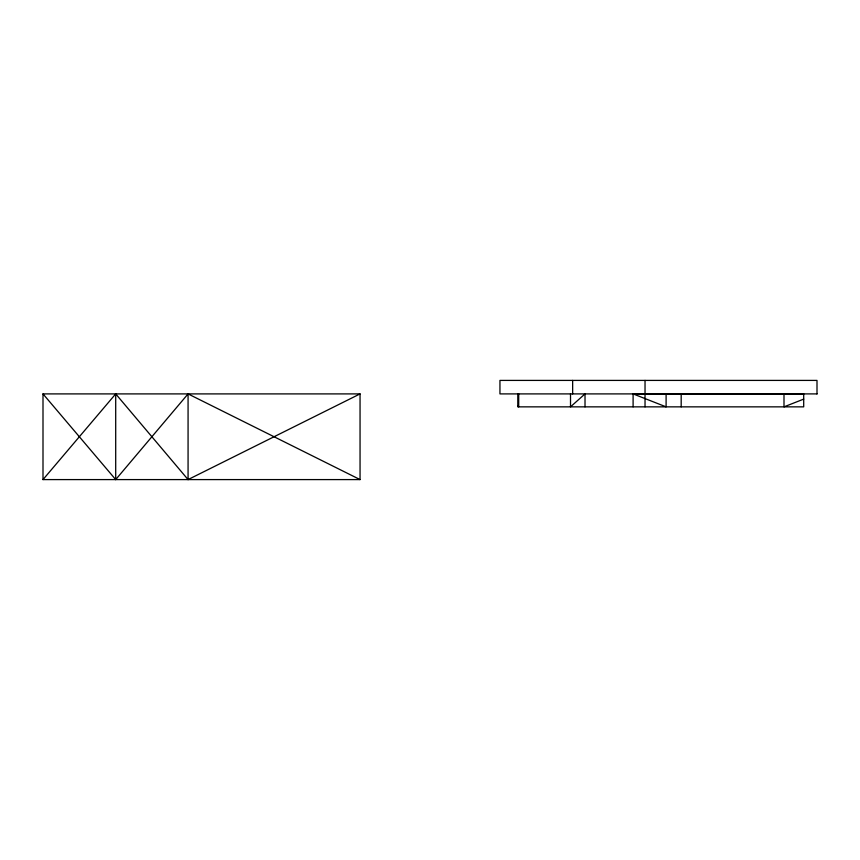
<?xml version="1.0" encoding="UTF-8"?>
<svg xmlns="http://www.w3.org/2000/svg" width="860" height="860" viewBox="0 0 860 860"><rect width="100%" height="100%" fill="white"/><g stroke="black" fill="none" stroke-linecap="round" stroke-linejoin="round"><path stroke-width="1.29" d="M43 393.901L115.702 479.59L188.071 393.901L360.05 479.59L360.05 393.901L43 393.901L43 479.59L360.05 479.59M43 479.59L115.702 393.901L188.071 479.59L360.05 393.901M803.702 399.115L783.997 406.855L783.997 393.944L803.702 393.901L803.702 406.855L517.795 406.855L517.795 393.901M633.229 393.944L783.997 393.944M817 393.901L499.95 393.901L499.95 380.41L817 380.41L817 393.977M517.795 406.038L518.709 406.855L518.709 393.901M681.184 393.901L681.184 406.855M666.102 393.944L666.102 406.855L633.1 393.901L633.1 406.855M645.032 380.41L645.032 406.855M585.015 406.855L585.015 393.901L570.513 406.855L570.513 393.901M572.653 380.41L572.653 393.901M188.071 393.901L188.071 479.59M115.702 393.901L115.702 479.59"/></g></svg>
